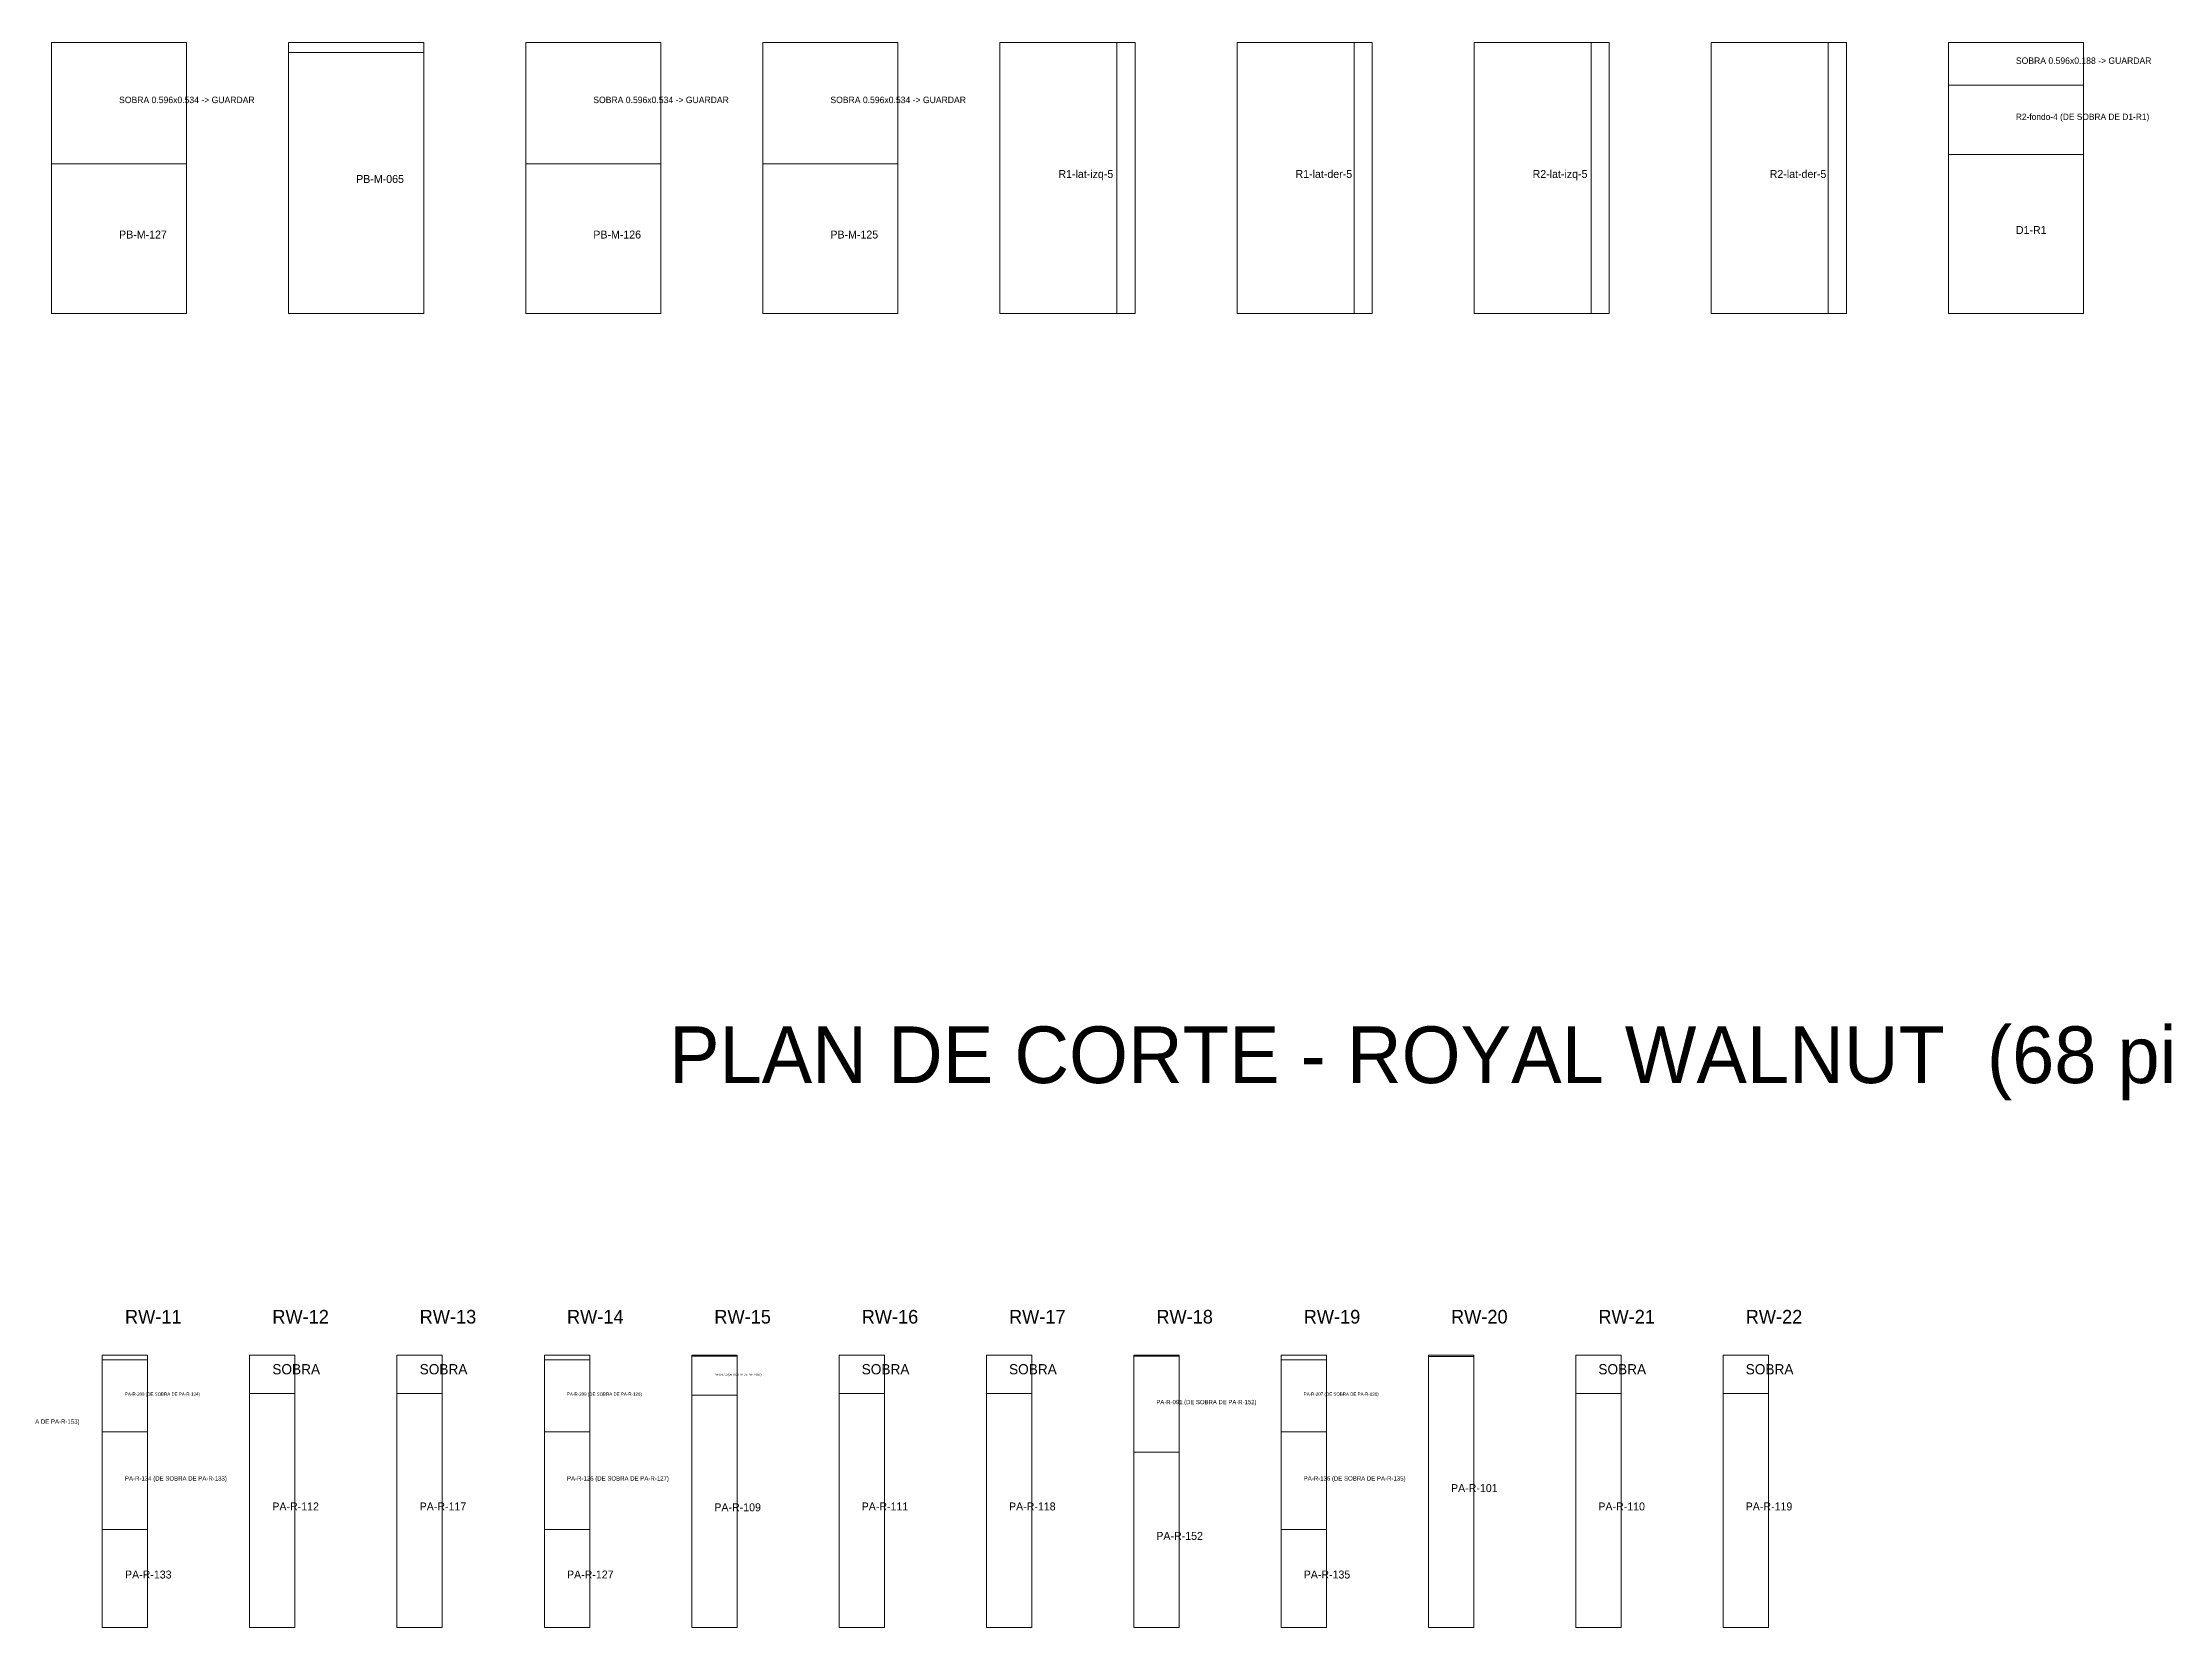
# Model space of a CAD drawing. Header units: metres. Extents: x 316.3 to 398.7, y -184.6 to -119.2.
# Drawn here: x 322.69 to 332.08, y -147.44 to -140.46 of the extents above; entities that cross this region are included whole.
import ezdxf

# ---------------------------------------------------------------- set-up
doc = ezdxf.new("R2010")
doc.units = ezdxf.units.M
for name, color, linetype, lineweight, plot in [('PLAN-CORTE-DESPERDICIO', 1, 'Continuous', 0, False), ('PLAN-CORTE-PIEZAS-A-ABRIR', 7, 'Continuous', 0, False), ('PLAN-CORTE-RECORTES', 3, 'Continuous', 0, False), ('PLAN-CORTE-SOBRANTES', 2, 'Continuous', 0, False), ('PLAN-CORTE-TEXTOS', 5, 'Continuous', 0, False)]:
    doc.layers.add(name, color=color, linetype=linetype, lineweight=lineweight, plot=plot)

msp = doc.modelspace()

# ---------------------------------------------------------------- linework, layer by layer
at = {"layer": 'PLAN-CORTE-DESPERDICIO'}
for points in [[(323.7807, -140.4998), (324.3767, -140.4998), (324.3767, -140.4558), (323.7807, -140.4558)], [(327.4347, -141.6498), (327.5147, -141.6498), (327.5147, -140.4558), (327.4347, -140.4558)], [(328.4807, -141.6498), (328.5607, -141.6498), (328.5607, -140.4558), (328.4807, -140.4558)], [(329.5267, -141.6498), (329.6067, -141.6498), (329.6067, -140.4558), (329.5267, -140.4558)], [(330.5727, -141.6498), (330.6527, -141.6498), (330.6527, -140.4558), (330.5727, -140.4558)], [(322.9587, -146.2635), (323.1587, -146.2635), (323.1587, -146.2438), (322.9587, -146.2438)], [(324.9087, -146.2635), (325.1087, -146.2635), (325.1087, -146.2438), (324.9087, -146.2438)], [(328.1587, -146.2635), (328.3587, -146.2635), (328.3587, -146.2438), (328.1587, -146.2438)]]:
    msp.add_lwpolyline(points, close=True, dxfattribs=at)
at = {"layer": 'PLAN-CORTE-PIEZAS-A-ABRIR'}
for points in [[(322.7347, -141.6498), (323.3307, -141.6498), (323.3307, -140.4558), (322.7347, -140.4558)], [(323.7807, -141.6498), (324.3767, -141.6498), (324.3767, -140.4558), (323.7807, -140.4558)], [(324.8267, -141.6498), (325.4227, -141.6498), (325.4227, -140.4558), (324.8267, -140.4558)], [(325.8727, -141.6498), (326.4687, -141.6498), (326.4687, -140.4558), (325.8727, -140.4558)], [(326.9187, -141.6498), (327.5147, -141.6498), (327.5147, -140.4558), (326.9187, -140.4558)], [(327.9647, -141.6498), (328.5607, -141.6498), (328.5607, -140.4558), (327.9647, -140.4558)], [(329.0107, -141.6498), (329.6067, -141.6498), (329.6067, -140.4558), (329.0107, -140.4558)], [(330.0567, -141.6498), (330.6527, -141.6498), (330.6527, -140.4558), (330.0567, -140.4558)], [(331.1027, -141.6498), (331.6987, -141.6498), (331.6987, -140.4558), (331.1027, -140.4558)], [(322.9587, -147.4438), (323.1587, -147.4438), (323.1587, -146.2438), (322.9587, -146.2438)], [(323.6087, -147.4438), (323.8087, -147.4438), (323.8087, -146.2438), (323.6087, -146.2438)], [(324.2587, -147.4438), (324.4587, -147.4438), (324.4587, -146.2438), (324.2587, -146.2438)], [(324.9087, -147.4438), (325.1087, -147.4438), (325.1087, -146.2438), (324.9087, -146.2438)], [(325.5587, -147.4438), (325.7587, -147.4438), (325.7587, -146.2438), (325.5587, -146.2438)], [(326.2087, -147.4438), (326.4087, -147.4438), (326.4087, -146.2438), (326.2087, -146.2438)], [(326.8587, -147.4438), (327.0587, -147.4438), (327.0587, -146.2438), (326.8587, -146.2438)], [(327.5087, -147.4438), (327.7087, -147.4438), (327.7087, -146.2438), (327.5087, -146.2438)], [(328.1587, -147.4438), (328.3587, -147.4438), (328.3587, -146.2438), (328.1587, -146.2438)], [(328.8087, -147.4438), (329.0087, -147.4438), (329.0087, -146.2438), (328.8087, -146.2438)], [(329.4587, -147.4438), (329.6587, -147.4438), (329.6587, -146.2438), (329.4587, -146.2438)], [(330.1087, -147.4438), (330.3087, -147.4438), (330.3087, -146.2438), (330.1087, -146.2438)]]:
    msp.add_lwpolyline(points, close=True, dxfattribs=at)
at = {"layer": 'PLAN-CORTE-RECORTES'}
for points in [[(326.9187, -141.6498), (327.4347, -141.6498), (327.4347, -140.4558), (326.9187, -140.4558)], [(327.9647, -141.6498), (328.4807, -141.6498), (328.4807, -140.4558), (327.9647, -140.4558)], [(329.0107, -141.6498), (329.5267, -141.6498), (329.5267, -140.4558), (329.0107, -140.4558)], [(330.0567, -141.6498), (330.5727, -141.6498), (330.5727, -140.4558), (330.0567, -140.4558)], [(323.7807, -141.6498), (324.3767, -141.6498), (324.3767, -140.4998), (323.7807, -140.4998)], [(331.1027, -140.9498), (331.6987, -140.9498), (331.6987, -140.6438), (331.1027, -140.6438)], [(322.7347, -141.6498), (323.3307, -141.6498), (323.3307, -140.9898), (322.7347, -140.9898)], [(324.8267, -141.6498), (325.4227, -141.6498), (325.4227, -140.9898), (324.8267, -140.9898)], [(325.8727, -141.6498), (326.4687, -141.6498), (326.4687, -140.9898), (325.8727, -140.9898)], [(331.1027, -141.6498), (331.6987, -141.6498), (331.6987, -140.9498), (331.1027, -140.9498)], [(322.9587, -146.5808), (323.1587, -146.5808), (323.1587, -146.2635), (322.9587, -146.2635)], [(324.9087, -146.5808), (325.1087, -146.5808), (325.1087, -146.2635), (324.9087, -146.2635)], [(325.5587, -146.4193), (325.7587, -146.4193), (325.7587, -146.2475), (325.5587, -146.2475)], [(327.5087, -146.6715), (327.7087, -146.6715), (327.7087, -146.2475), (327.5087, -146.2475)], [(328.1587, -146.5808), (328.3587, -146.5808), (328.3587, -146.2635), (328.1587, -146.2635)], [(328.8087, -147.4438), (329.0087, -147.4438), (329.0087, -146.2498), (328.8087, -146.2498)], [(323.6087, -147.4438), (323.8087, -147.4438), (323.8087, -146.4118), (323.6087, -146.4118)], [(324.2587, -147.4438), (324.4587, -147.4438), (324.4587, -146.4118), (324.2587, -146.4118)], [(325.5587, -147.4438), (325.7587, -147.4438), (325.7587, -146.4193), (325.5587, -146.4193)], [(326.2087, -147.4438), (326.4087, -147.4438), (326.4087, -146.4118), (326.2087, -146.4118)], [(326.8587, -147.4438), (327.0587, -147.4438), (327.0587, -146.4118), (326.8587, -146.4118)], [(329.4587, -147.4438), (329.6587, -147.4438), (329.6587, -146.4118), (329.4587, -146.4118)], [(330.1087, -147.4438), (330.3087, -147.4438), (330.3087, -146.4118), (330.1087, -146.4118)], [(322.9587, -147.0123), (323.1587, -147.0123), (323.1587, -146.5808), (322.9587, -146.5808)], [(324.9087, -147.0123), (325.1087, -147.0123), (325.1087, -146.5808), (324.9087, -146.5808)], [(328.1587, -147.0123), (328.3587, -147.0123), (328.3587, -146.5808), (328.1587, -146.5808)], [(327.5087, -147.4438), (327.7087, -147.4438), (327.7087, -146.6715), (327.5087, -146.6715)], [(322.9587, -147.4438), (323.1587, -147.4438), (323.1587, -147.0123), (322.9587, -147.0123)], [(324.9087, -147.4438), (325.1087, -147.4438), (325.1087, -147.0123), (324.9087, -147.0123)], [(328.1587, -147.4438), (328.3587, -147.4438), (328.3587, -147.0123), (328.1587, -147.0123)]]:
    msp.add_lwpolyline(points, close=True, dxfattribs=at)
at = {"layer": 'PLAN-CORTE-SOBRANTES'}
for points in [[(322.7347, -140.9898), (323.3307, -140.9898), (323.3307, -140.4558), (322.7347, -140.4558)], [(324.8267, -140.9898), (325.4227, -140.9898), (325.4227, -140.4558), (324.8267, -140.4558)], [(325.8727, -140.9898), (326.4687, -140.9898), (326.4687, -140.4558), (325.8727, -140.4558)], [(331.1027, -140.6438), (331.6987, -140.6438), (331.6987, -140.4558), (331.1027, -140.4558)], [(323.6087, -146.4118), (323.8087, -146.4118), (323.8087, -146.2438), (323.6087, -146.2438)], [(324.2587, -146.4118), (324.4587, -146.4118), (324.4587, -146.2438), (324.2587, -146.2438)], [(326.2087, -146.4118), (326.4087, -146.4118), (326.4087, -146.2438), (326.2087, -146.2438)], [(326.8587, -146.4118), (327.0587, -146.4118), (327.0587, -146.2438), (326.8587, -146.2438)], [(329.4587, -146.4118), (329.6587, -146.4118), (329.6587, -146.2438), (329.4587, -146.2438)], [(330.1087, -146.4118), (330.3087, -146.4118), (330.3087, -146.2438), (330.1087, -146.2438)]]:
    msp.add_lwpolyline(points, close=True, dxfattribs=at)

# ---------------------------------------------------------------- texts
at = {"layer": 'PLAN-CORTE-TEXTOS'}
for s, height, p in [('SOBRA 0.596x0.188 -> GUARDAR', 0.028381, (331.4007, -140.5498)), ('SOBRA 0.596x0.534 -> GUARDAR', 0.028381, (323.0327, -140.7228)), ('SOBRA 0.596x0.534 -> GUARDAR', 0.028381, (325.1247, -140.7228)), ('SOBRA 0.596x0.534 -> GUARDAR', 0.028381, (326.1707, -140.7228)), ('R2-fondo-4 (DE SOBRA DE D1-R1)', 0.027593, (331.4007, -140.7968)), ('R1-lat-izq-5', 0.035, (327.1767, -141.0528)), ('R1-lat-der-5', 0.035, (328.2227, -141.0528)), ('R2-lat-izq-5', 0.035, (329.2687, -141.0528)), ('R2-lat-der-5', 0.035, (330.3147, -141.0528)), ('PB-M-065', 0.035, (324.0787, -141.0748)), ('PB-M-127', 0.035, (323.0327, -141.3198)), ('PB-M-126', 0.035, (325.1247, -141.3198)), ('PB-M-125', 0.035, (326.1707, -141.3198)), ('D1-R1', 0.035, (331.4007, -141.2998)), ('PLAN DE CORTE - ROYAL WALNUT  (68 piezas a abrir EN ORDEN: RW-01 = primer corte, PLANTA ALTA junto a la ESCALERA, y se avanza alejandose; al terminar P.A. sigue P.B.; amarillo = SOBRANTE con su medida -> GUARDAR EN RESERVA; rojo = desperdicio)', 0.25, (325.4587, -145.0438)), ('RW-11', 0.06, (323.0587, -146.1038)), ('RW-12', 0.06, (323.7087, -146.1038)), ('RW-13', 0.06, (324.3587, -146.1038)), ('RW-14', 0.06, (325.0087, -146.1038)), ('RW-15', 0.06, (325.6587, -146.1038)), ('RW-16', 0.06, (326.3087, -146.1038)), ('RW-17', 0.06, (326.9587, -146.1038)), ('RW-18', 0.06, (327.6087, -146.1038)), ('RW-19', 0.06, (328.2587, -146.1038)), ('RW-20', 0.06, (328.9087, -146.1038)), ('RW-21', 0.06, (329.5587, -146.1038)), ('RW-22', 0.06, (330.2087, -146.1038)), ('SOBRA', 0.045, (323.7087, -146.3278)), ('SOBRA', 0.045, (324.3587, -146.3278)), ('SOBRA', 0.045, (326.3087, -146.3278)), ('SOBRA', 0.045, (326.9587, -146.3278)), ('SOBRA', 0.045, (329.5587, -146.3278)), ('SOBRA', 0.045, (330.2087, -146.3278)), ('PA-R-143 (DE SOBRA DE PA-R-109)', 0.008961, (325.6587, -146.3334)), ('PA-R-208 (DE SOBRA DE PA-R-134)', 0.014216, (323.0587, -146.4221)), ('PA-R-209 (DE SOBRA DE PA-R-126)', 0.014216, (325.0087, -146.4221)), ('PA-R-091 (DE SOBRA DE PA-R-152)', 0.018996, (327.6087, -146.4595)), ('PA-R-207 (DE SOBRA DE PA-R-136)', 0.014216, (328.2587, -146.4221)), ('PA-R-128 (DE SOBRA DE PA-R-153)', 0.019332, (322.4087, -146.5457)), ('PA-R-134 (DE SOBRA DE PA-R-133)', 0.019332, (323.0587, -146.7965)), ('PA-R-126 (DE SOBRA DE PA-R-127)', 0.019332, (325.0087, -146.7965)), ('PA-R-136 (DE SOBRA DE PA-R-135)', 0.019332, (328.2587, -146.7965)), ('PA-R-101', 0.035, (328.9087, -146.8468)), ('PA-R-112', 0.035, (323.7087, -146.9278)), ('PA-R-117', 0.035, (324.3587, -146.9278)), ('PA-R-109', 0.035, (325.6587, -146.9315)), ('PA-R-111', 0.035, (326.3087, -146.9278)), ('PA-R-118', 0.035, (326.9587, -146.9278)), ('PA-R-110', 0.035, (329.5587, -146.9278)), ('PA-R-119', 0.035, (330.2087, -146.9278)), ('PA-R-152', 0.035, (327.6087, -147.0576)), ('PA-R-133', 0.035, (323.0587, -147.228)), ('PA-R-127', 0.035, (325.0087, -147.228)), ('PA-R-135', 0.035, (328.2587, -147.228))]:
    msp.add_text(s, height=height, dxfattribs=at).set_placement(p)

doc.saveas('drawing.dxf')
